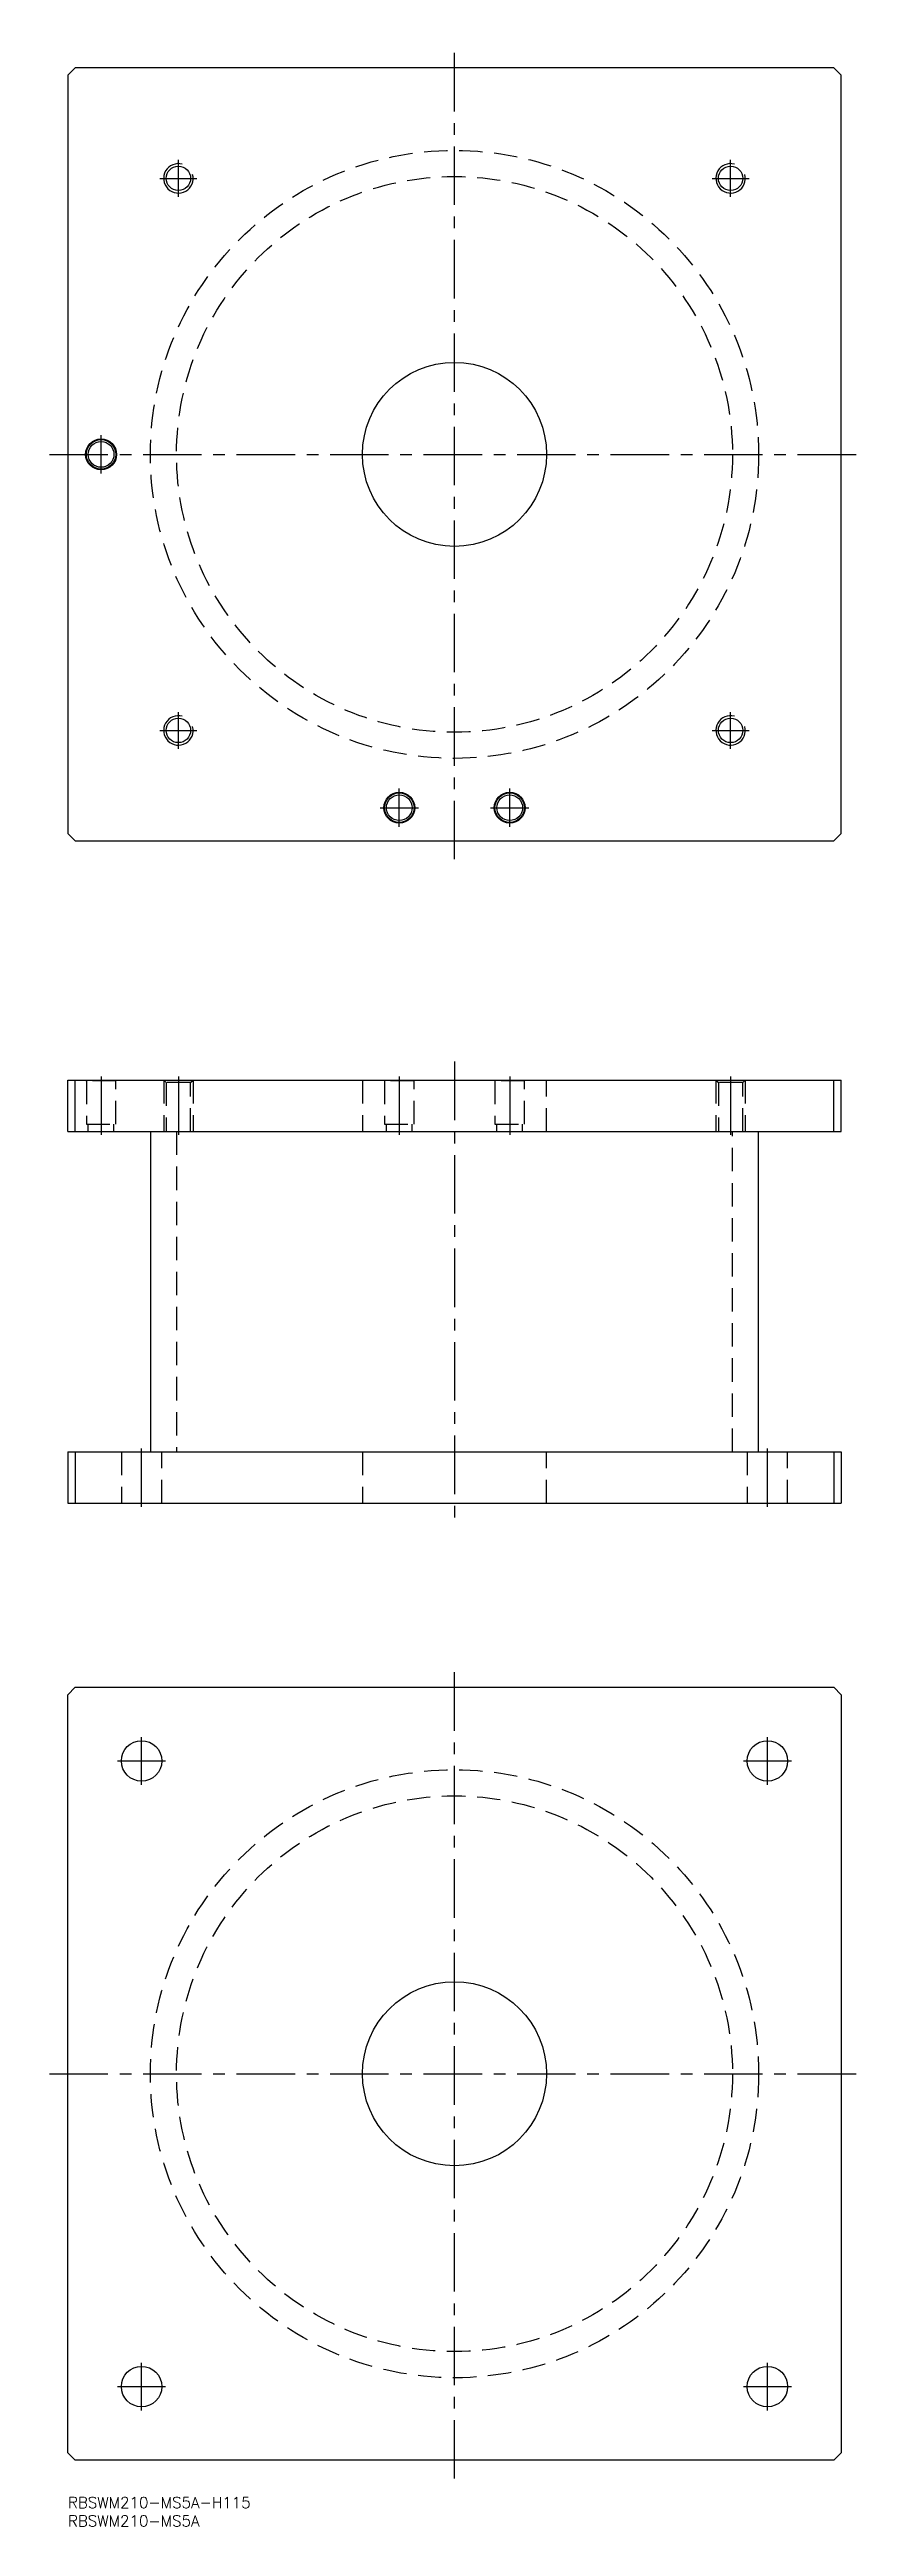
# Model space of a CAD drawing. Extents: x -5 to 215, y -8 to 665.
import ezdxf

# ---------------------------------------------------------------- set-up
doc = ezdxf.new("R2010")
doc.units = 0
doc.header["$LTSCALE"] = 0.5
doc.linetypes.add('CENTER', pattern=[50.8, 31.75, -6.35, 6.35, -6.35])
doc.linetypes.add('DASHED', pattern=[19.05, 12.7, -6.35])
for name, color, linetype in [('MSM_CENTER', 1, 'CENTER'), ('MSM_CONTINUOUS', 7, 'CONTINUOUS'), ('MSM_DASHED', 4, 'DASHED'), ('MSM_NARROW', 5, 'CONTINUOUS'), ('MSM_PART_NUMBER', 7, 'CONTINUOUS')]:
    doc.layers.add(name, color=color, linetype=linetype)
doc.styles.get("Standard").update_dxf_attribs({"font": 'txt.shx', "height": 3, "bigfont": 'bigfont.shx'})

msp = doc.modelspace()

# ---------------------------------------------------------------- linework, layer by layer
at = {"layer": 'MSM_CENTER'}
for p, q in [((105, 445), (105, 665)), ((30, 625), (30, 635)), ((180, 625), (180, 635)), ((25, 630), (35, 630)), ((175, 630), (185, 630)), ((9, 549.8), (9, 560.2)), ((-5, 555), (215, 555)), ((30, 475), (30, 485)), ((180, 475), (180, 485)), ((25, 480), (35, 480)), ((175, 480), (185, 480)), ((84.8, 459), (95.2, 459)), ((90, 453.8), (90, 464.2)), ((114.8, 459), (125.2, 459)), ((120, 453.8), (120, 464.2)), ((9, 386), (9, 370)), ((30, 386), (30, 370)), ((90, 386), (90, 370)), ((105, 390), (105, 265)), ((120, 386), (120, 370)), ((180, 386), (180, 370)), ((20, 269), (20, 285)), ((190, 269), (190, 285)), ((105, 5), (105, 225)), ((20, 193.5), (20, 206.5)), ((190, 193.5), (190, 206.5)), ((13.5, 200), (26.5, 200)), ((183.5, 200), (196.5, 200)), ((-5, 115), (215, 115)), ((20, 23.5), (20, 36.5)), ((190, 23.5), (190, 36.5)), ((13.5, 30), (26.5, 30)), ((183.5, 30), (196.5, 30))]:
    msp.add_line(p, q, dxfattribs=at)
at = {"layer": 'MSM_CONTINUOUS'}
for p, q in [((2, 660), (0, 658)), ((208, 660), (2, 660)), ((210, 658), (208, 660)), ((0, 658), (0, 452)), ((210, 452), (210, 658)), ((0, 452), (2, 450)), ((208, 450), (210, 452)), ((2, 450), (208, 450)), ((0, 371), (0, 385)), ((0, 385), (210, 385)), ((2, 371), (2, 385)), ((208, 371), (208, 385)), ((210, 371), (210, 385)), ((0, 371), (210, 371)), ((22.4, 371), (22.4, 284)), ((187.6, 284), (187.6, 371)), ((0, 284), (210, 284)), ((0, 284), (0, 270)), ((2, 284), (2, 270)), ((208, 284), (208, 270)), ((210, 284), (210, 270)), ((0, 270), (210, 270)), ((0, 218), (2, 220)), ((0, 12), (0, 218)), ((2, 220), (208, 220)), ((208, 220), (210, 218)), ((210, 218), (210, 12)), ((2, 10), (0, 12)), ((208, 10), (2, 10)), ((210, 12), (208, 10))]:
    msp.add_line(p, q, dxfattribs=at)
for centre, radius in [((30, 630), 3.32), ((180, 630), 3.32), ((105, 555), 25), ((9, 555), 4.2), ((9, 555), 4), ((9, 555), 3.5), ((30, 480), 3.32), ((180, 480), 3.32), ((90, 459), 4.2), ((90, 459), 4), ((90, 459), 3.5), ((120, 459), 4.2), ((120, 459), 4), ((120, 459), 3.5), ((20, 200), 5.5), ((190, 200), 5.5), ((105, 115), 25), ((20, 30), 5.5), ((190, 30), 5.5)]:
    msp.add_circle(centre, radius, dxfattribs=at)
at = {"layer": 'MSM_DASHED'}
for p, q in [((4.8, 385), (5, 384.8)), ((5, 384.8), (5, 373)), ((13, 384.8), (5, 384.8)), ((13, 384.8), (13.2, 385)), ((13, 373), (13, 384.8)), ((26, 385), (26.68, 384.32)), ((26, 385), (26, 371)), ((26.68, 384.32), (26.68, 371)), ((33.32, 384.32), (26.68, 384.32)), ((33.32, 384.32), (34, 385)), ((33.32, 371), (33.32, 384.32)), ((34, 385), (34, 371)), ((80, 385), (80, 371)), ((85.8, 385), (86, 384.8)), ((86, 384.8), (86, 373)), ((94, 384.8), (86, 384.8)), ((94, 384.8), (94.2, 385)), ((94, 373), (94, 384.8)), ((115.8, 385), (116, 384.8)), ((116, 384.8), (116, 373)), ((124, 384.8), (116, 384.8)), ((124, 384.8), (124.2, 385)), ((124, 373), (124, 384.8)), ((130, 371), (130, 385)), ((176, 385), (176.68, 384.32)), ((176, 385), (176, 371)), ((176.68, 384.32), (176.68, 371)), ((183.32, 384.32), (176.68, 384.32)), ((183.32, 384.32), (184, 385)), ((183.32, 371), (183.32, 384.32)), ((184, 385), (184, 371)), ((5, 373), (13, 373)), ((5.5, 371), (5.5, 373)), ((12.5, 371), (12.5, 373)), ((29.5, 371), (29.5, 284)), ((86, 373), (94, 373)), ((86.5, 371), (86.5, 373)), ((93.5, 371), (93.5, 373)), ((116, 373), (124, 373)), ((116.5, 371), (116.5, 373)), ((123.5, 371), (123.5, 373)), ((180.5, 284), (180.5, 371)), ((14.5, 284), (14.5, 270)), ((25.5, 270), (25.5, 284)), ((80, 284), (80, 270)), ((130, 270), (130, 284)), ((184.5, 284), (184.5, 270)), ((195.5, 270), (195.5, 284))]:
    msp.add_line(p, q, dxfattribs=at)
for centre, radius in [((105, 555), 82.6), ((105, 555), 75.5), ((105, 115), 82.6), ((105, 115), 75.5)]:
    msp.add_circle(centre, radius, dxfattribs=at)
at = {"layer": 'MSM_NARROW'}
for centre in [(30, 630), (180, 630), (30, 480), (180, 480)]:
    msp.add_arc(centre, 4, 75, 15, dxfattribs=at)

# ---------------------------------------------------------------- texts
at = {"layer": 'MSM_PART_NUMBER'}
for s, p in [('RBSWM210-MS5A-H115', (0, -3)), ('RBSWM210-MS5A', (0, -8))]:
    msp.add_text(s, height=3, dxfattribs=at).set_placement(p)

doc.saveas('drawing.dxf')
